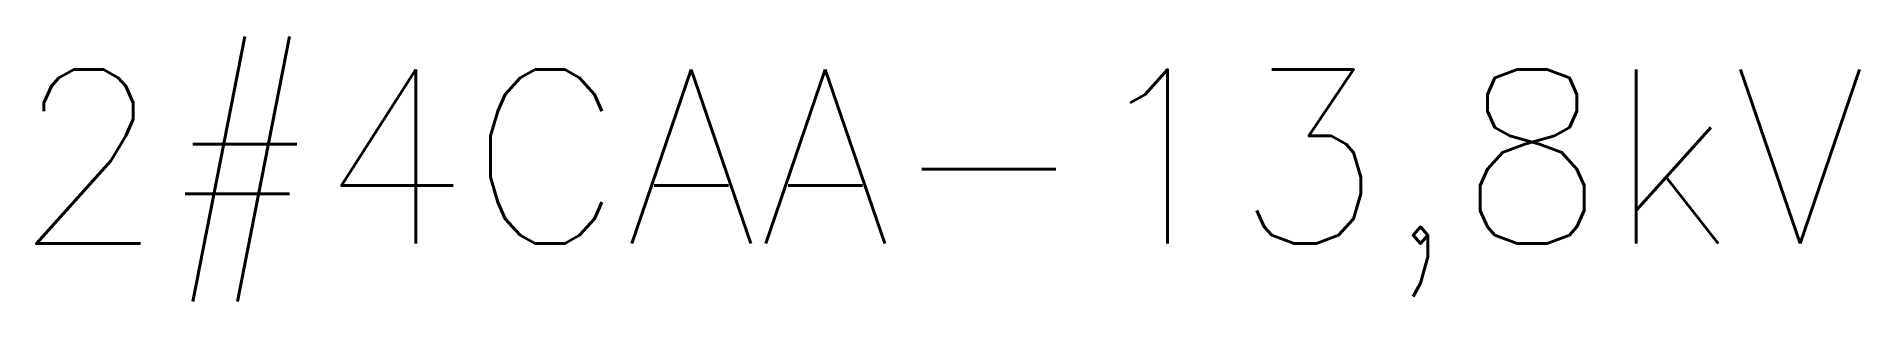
# Model space of a CAD drawing. Header units: millimetres. Extents: x 0.2 to 19.1, y -0.6 to 2.1.
import ezdxf

# ---------------------------------------------------------------- set-up
doc = ezdxf.new("R2010")
doc.units = ezdxf.units.MM
doc.styles.add('ROMANS', font='ROMANS.shx', dxfattribs={"height": 1.8})

msp = doc.modelspace()

# ---------------------------------------------------------------- texts
at = {"style": 'ROMANS'}
msp.add_text('2#4CAA-13,8kV', height=1.8, dxfattribs=at).set_placement((0, 0))

doc.saveas('drawing.dxf')
